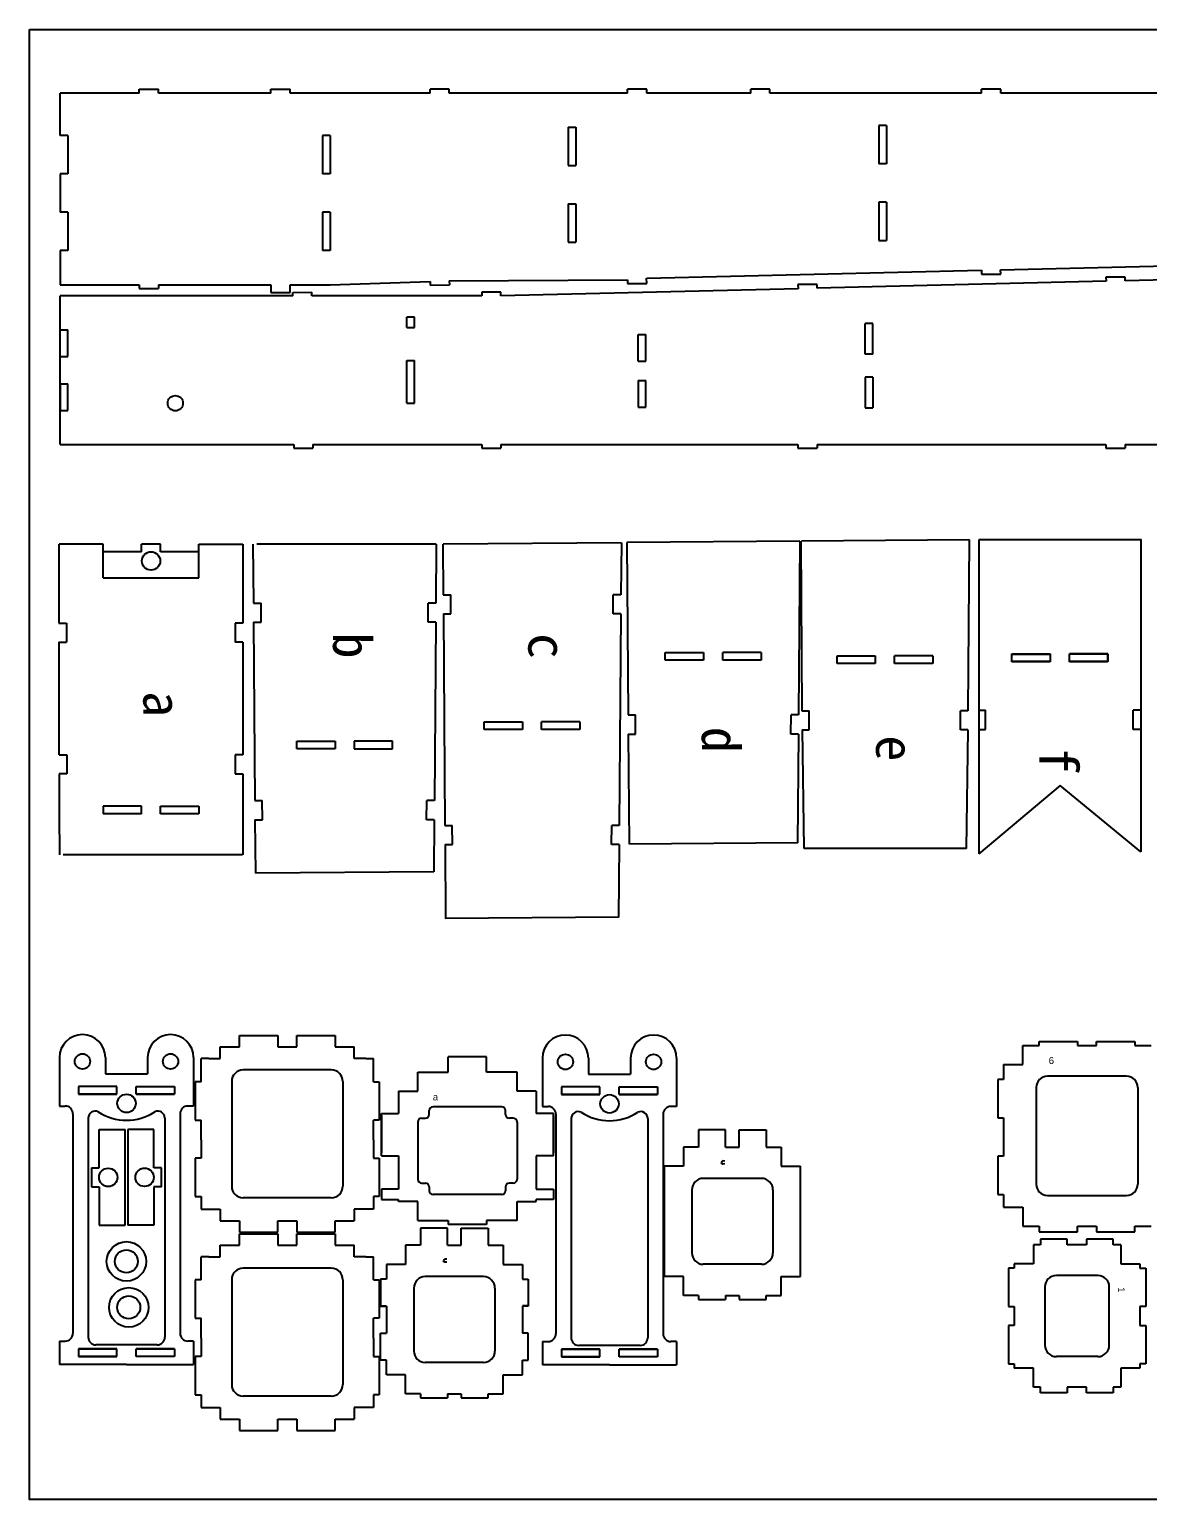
# Model space of a CAD drawing. Header units: inches. Extents: x 42 to 1322, y 5 to 389.
# Drawn here: x 41.6 to 333.5, y 5.2 to 389 of the extents above; entities that cross this region are included whole.
import ezdxf

# ---------------------------------------------------------------- set-up
doc = ezdxf.new("R2010")
doc.units = ezdxf.units.IN
doc.header["$MEASUREMENT"] = 0
doc.layers.add('LAYER01', color=7, linetype='Continuous')
doc.styles.get("Standard").update_dxf_attribs({"font": 'arial.ttf'})
doc.styles.add('样式_40', font='txt', dxfattribs={"height": 10})

# ---------------------------------------------------------------- blocks, each defined once
blk = doc.blocks.new('*U36')
at = {"color": 242, "linetype": 'ByBlock', "style": '样式_40'}
blk.add_text('a', height=10, dxfattribs=at).set_placement((9543.49, 19951.82))
blk = doc.blocks.new('*U37')
at = {"color": 242, "linetype": 'ByBlock', "style": '样式_40'}
blk.add_text('b', height=10, dxfattribs=at).set_placement((9609.34, 19950.81))
blk = doc.blocks.new('*U38')
at = {"color": 242, "linetype": 'ByBlock', "style": '样式_40'}
blk.add_text('c', height=10, dxfattribs=at).set_placement((9695.35, 19952.83))
blk = doc.blocks.new('*U39')
at = {"color": 242, "linetype": 'ByBlock', "style": '样式_40'}
blk.add_text('d', height=10, dxfattribs=at).set_placement((9817.98, 19950.81))
blk = doc.blocks.new('*U40')
at = {"color": 242, "linetype": 'ByBlock', "style": '样式_40'}
blk.add_text('e', height=10, dxfattribs=at).set_placement((9899.29, 19951.49))
blk = doc.blocks.new('*U41')
at = {"color": 242, "linetype": 'ByBlock', "style": '样式_40'}
blk.add_text('f', height=10, dxfattribs=at).set_placement((9983.06, 19948.48))
blk = doc.blocks.new('*U44')
at = {"color": 244, "linetype": 'ByBlock'}
blk.add_text('a', height=1.8, dxfattribs=at).set_placement((10165.7, 19890.57))
blk = doc.blocks.new('*U49')
at = {"color": 244, "linetype": 'ByBlock'}
blk.add_text('6', height=1.8, dxfattribs=at).set_placement((9628.72, 19888.89))
blk = doc.blocks.new('*U56')
at = {"color": 244, "linetype": 'ByBlock'}
blk.add_text('1', height=1.8, dxfattribs=at).set_placement((10014.31, 19887.47))

msp = doc.modelspace()

# ---------------------------------------------------------------- linework, layer by layer
for p, q in [((49.68, 361.31), (49.68, 372.36)), ((70.31, 372.36), (49.68, 372.36)), ((49.68, 361.31), (49.68, 372.36)), ((70.31, 372.36), (49.68, 372.36)), ((70.31, 372.36), (70.31, 373.36)), ((70.31, 373.36), (75.31, 373.36)), ((70.31, 372.36), (70.31, 373.36)), ((70.31, 373.36), (75.31, 373.36)), ((75.31, 372.36), (75.31, 373.36)), ((75.31, 372.36), (75.31, 373.36)), ((104.66, 372.36), (75.31, 372.36)), ((104.66, 372.36), (75.31, 372.36)), ((104.66, 372.36), (104.66, 373.36)), ((104.66, 373.36), (109.66, 373.36)), ((104.66, 372.36), (104.66, 373.36)), ((104.66, 373.36), (109.66, 373.36)), ((109.66, 372.36), (109.66, 373.36)), ((109.66, 372.36), (109.66, 373.36)), ((146.21, 372.36), (109.66, 372.36)), ((146.21, 372.36), (109.66, 372.36)), ((146.21, 372.36), (146.21, 373.36)), ((151.21, 373.36), (146.21, 373.36)), ((146.21, 372.36), (146.21, 373.36)), ((151.21, 373.36), (146.21, 373.36)), ((151.21, 372.36), (151.21, 373.36)), ((151.21, 372.36), (151.21, 373.36)), ((197.75, 372.36), (151.21, 372.36)), ((197.75, 372.36), (151.21, 372.36)), ((197.75, 372.36), (197.75, 373.36)), ((202.75, 373.36), (197.75, 373.36)), ((197.75, 372.36), (197.75, 373.36)), ((202.75, 373.36), (197.75, 373.36)), ((202.75, 372.36), (202.75, 373.36)), ((202.75, 372.36), (202.75, 373.36)), ((229.9, 372.36), (202.75, 372.36)), ((229.9, 372.36), (202.75, 372.36)), ((229.9, 372.36), (229.9, 373.36)), ((234.9, 373.36), (229.9, 373.36)), ((229.9, 372.36), (229.9, 373.36)), ((234.9, 373.36), (229.9, 373.36)), ((234.9, 372.36), (234.9, 373.36)), ((234.9, 372.36), (234.9, 373.36)), ((290.15, 372.36), (234.9, 372.36)), ((290.15, 372.36), (234.9, 372.36)), ((290.15, 372.36), (290.15, 373.36)), ((295.15, 373.36), (290.15, 373.36)), ((295.15, 372.36), (295.15, 373.36)), ((359.45, 372.36), (295.15, 372.36)), ((359.45, 372.36), (295.15, 372.36)), ((51.68, 361.31), (49.68, 361.31)), ((51.68, 361.31), (49.68, 361.31)), ((51.68, 361.31), (51.68, 351.31)), ((51.68, 361.31), (51.68, 351.31)), ((118.12, 361.31), (118.12, 351.31)), ((120.12, 361.31), (118.12, 361.31)), ((120.12, 361.31), (120.12, 351.31)), ((182.27, 363.5), (182.27, 353.5)), ((182.27, 363.5), (184.27, 363.5)), ((184.27, 363.5), (184.27, 353.5)), ((263.31, 363.93), (263.31, 353.93)), ((265.31, 363.93), (263.31, 363.93)), ((265.31, 363.93), (265.31, 353.93)), ((182.27, 353.5), (184.27, 353.5)), ((265.31, 353.93), (263.31, 353.93)), ((51.68, 351.31), (49.68, 351.31)), ((49.68, 351.31), (49.68, 341.31)), ((51.68, 351.31), (49.68, 351.31)), ((49.68, 351.31), (49.68, 341.31)), ((120.12, 351.31), (118.12, 351.31)), ((182.27, 343.5), (184.27, 343.5)), ((182.27, 343.5), (182.27, 333.5)), ((184.27, 343.5), (184.27, 333.5)), ((265.31, 343.93), (263.31, 343.93)), ((263.31, 343.93), (263.31, 333.93)), ((265.31, 343.93), (265.31, 333.93)), ((51.68, 341.31), (49.68, 341.31)), ((51.68, 341.31), (49.68, 341.31)), ((51.68, 341.31), (51.68, 331.31)), ((51.68, 341.31), (51.68, 331.31)), ((120.12, 341.31), (118.12, 341.31)), ((118.12, 341.31), (118.12, 331.31)), ((120.12, 341.31), (120.12, 331.31)), ((51.68, 331.31), (49.68, 331.31)), ((49.68, 331.31), (49.68, 322.36)), ((51.68, 331.31), (49.68, 331.31)), ((49.68, 331.31), (49.68, 322.36)), ((120.12, 331.31), (118.12, 331.31)), ((182.27, 333.5), (184.27, 333.5)), ((120.12, 322.36), (146.21, 323.2)), ((120.12, 322.36), (146.21, 323.2)), ((146.21, 323.2), (146.24, 322.2)), ((146.21, 323.2), (146.24, 322.2)), ((151.21, 323.36), (197.75, 323.64)), ((151.21, 323.36), (151.24, 322.36)), ((151.21, 323.36), (151.24, 322.36)), ((49.68, 322.36), (70.31, 322.36)), ((49.68, 322.36), (70.31, 322.36)), ((70.31, 322.36), (70.31, 321.36)), ((70.31, 322.36), (70.31, 321.36)), ((70.31, 321.36), (75.31, 321.36)), ((70.31, 321.36), (75.31, 321.36)), ((75.31, 322.36), (104.66, 322.36)), ((75.31, 322.36), (75.31, 321.36)), ((75.31, 322.36), (104.66, 322.36)), ((75.31, 322.36), (75.31, 321.36)), ((104.66, 322.36), (104.66, 320.36)), ((104.66, 322.36), (104.66, 320.36)), ((104.66, 320.36), (109.64, 320.36)), ((104.66, 320.36), (109.64, 320.36)), ((109.64, 320.36), (109.64, 322.36)), ((109.64, 322.36), (120.12, 322.36)), ((109.64, 320.36), (109.64, 322.36)), ((109.64, 322.36), (120.12, 322.36)), ((110.37, 320.36), (115.37, 320.45)), ((110.37, 320.36), (115.37, 320.45)), ((110.39, 319.45), (110.37, 320.36)), ((110.39, 319.45), (110.37, 320.36)), ((115.38, 319.45), (115.37, 320.45)), ((115.38, 319.45), (115.37, 320.45)), ((146.24, 322.2), (151.24, 322.36)), ((146.24, 322.2), (151.24, 322.36)), ((140.13, 311.2), (142.13, 311.2)), ((49.68, 303.61), (51.68, 303.61)), ((261.74, 304.21), (259.74, 304.21)), ((200.49, 302.39), (202.49, 302.39)), ((49.68, 296.51), (51.68, 296.51)), ((200.49, 297.39), (202.49, 297.39)), ((261.74, 298.21), (259.74, 298.21)), ((49.68, 280.67), (49.68, 287.83)), ((140.13, 291.43), (142.13, 291.43)), ((49.68, 280.67), (110.62, 280.67)), ((110.62, 280.67), (110.62, 279.67)), ((110.62, 280.67), (110.62, 279.67)), ((110.62, 280.67), (110.62, 279.67)), ((115.62, 280.67), (159.68, 280.67)), ((115.62, 280.67), (115.62, 279.67)), ((115.62, 280.67), (115.62, 279.67)), ((115.62, 280.67), (115.62, 279.67)), ((159.68, 280.67), (159.68, 279.67)), ((159.68, 280.67), (159.68, 279.67)), ((159.68, 280.67), (159.68, 279.67)), ((164.68, 280.67), (242.21, 280.67)), ((164.68, 280.67), (164.68, 279.67)), ((164.68, 280.67), (242.21, 280.67)), ((164.68, 280.67), (164.68, 279.67)), ((164.68, 280.67), (164.68, 279.67)), ((242.21, 280.67), (242.21, 279.67)), ((242.21, 280.67), (242.21, 279.67)), ((247.21, 280.67), (322.6, 280.67)), ((247.21, 280.67), (247.21, 279.67)), ((247.21, 280.67), (322.6, 280.67)), ((247.21, 280.67), (247.21, 279.67)), ((322.6, 280.67), (322.6, 279.67)), ((322.6, 280.67), (322.6, 279.67)), ((327.6, 280.67), (400.56, 280.67)), ((327.6, 280.67), (327.6, 279.67)), ((327.6, 280.67), (400.56, 280.67)), ((327.6, 280.67), (327.6, 279.67)), ((110.62, 279.67), (115.62, 279.67)), ((110.62, 279.67), (115.62, 279.67)), ((110.62, 279.67), (115.62, 279.67)), ((159.68, 279.67), (164.68, 279.67)), ((159.68, 279.67), (164.68, 279.67)), ((242.21, 279.67), (247.21, 279.67)), ((242.21, 279.67), (247.21, 279.67)), ((322.6, 279.67), (327.6, 279.67)), ((322.6, 279.67), (327.6, 279.67)), ((49.37, 234.01), (49.37, 254.64)), ((60.87, 254.64), (49.37, 254.64)), ((60.87, 245.84), (60.87, 254.64)), ((70.87, 252.64), (70.87, 254.64)), ((75.87, 254.64), (70.87, 254.64)), ((75.87, 252.64), (75.87, 254.64)), ((85.87, 245.84), (85.87, 254.64)), ((85.87, 254.64), (97.37, 254.64)), ((97.37, 254.64), (97.37, 234.01)), ((99.97, 254.64), (100.09, 239.25)), ((147.79, 254.66), (100.95, 254.65)), ((147.82, 254.66), (147.7, 239.25)), ((149.54, 254.66), (149.64, 241.44)), ((196.15, 255.02), (149.58, 254.66)), ((196.12, 255.02), (196.02, 241.44)), ((242.75, 255.45), (197.55, 255.1)), ((197.55, 255.1), (197.88, 210.04)), ((242.69, 255.45), (242.35, 210.04)), ((242.93, 255.45), (243.26, 211.17)), ((287.01, 255.79), (243.1, 255.45)), ((286.92, 255.79), (286.59, 211.17)), ((331.72, 255.79), (289.44, 255.79)), ((331.85, 255.79), (289.56, 255.79)), ((70.87, 252.64), (60.87, 252.64)), ((85.87, 252.64), (75.87, 252.64)), ((60.87, 245.84), (85.87, 245.84)), ((100.09, 239.25), (102.07, 239.25)), ((102.07, 234.25), (102.07, 239.25)), ((147.7, 239.25), (145.67, 239.25)), ((145.67, 234.25), (145.67, 239.25)), ((149.64, 241.44), (151.6, 241.44)), ((151.6, 236.44), (151.6, 241.44)), ((196.02, 241.44), (194.01, 241.44)), ((194.01, 236.44), (194.01, 241.44)), ((100.12, 234.25), (102.07, 234.25)), ((100.12, 234.25), (100.46, 187.71)), ((147.66, 234.25), (145.67, 234.25)), ((147.66, 234.25), (147.32, 187.71)), ((149.67, 236.44), (151.6, 236.44)), ((149.67, 236.44), (150.08, 181.2)), ((195.98, 236.44), (194.01, 236.44)), ((195.98, 236.44), (195.57, 181.2)), ((49.32, 234.01), (51.32, 234.01)), ((51.32, 234.01), (51.32, 229.01)), ((97.37, 234.01), (95.37, 234.01)), ((95.37, 234.01), (95.37, 229.01)), ((49.32, 229.01), (51.32, 229.01)), ((49.37, 199.66), (49.37, 229.01)), ((97.37, 229.01), (95.37, 229.01)), ((97.37, 229.01), (97.37, 199.66)), ((207.6, 224.38), (207.6, 226.38)), ((207.6, 226.38), (217.6, 226.38)), ((217.6, 224.38), (207.6, 224.38)), ((217.6, 226.38), (217.6, 224.38)), ((222.6, 224.38), (222.6, 226.38)), ((232.6, 226.38), (222.6, 226.38)), ((232.6, 224.38), (222.6, 224.38)), ((232.6, 226.38), (232.6, 224.38)), ((252.41, 223.48), (252.41, 225.48)), ((252.41, 225.48), (262.41, 225.48)), ((262.41, 223.48), (252.41, 223.48)), ((262.41, 225.48), (262.41, 223.48)), ((267.41, 223.48), (267.41, 225.48)), ((277.41, 225.48), (267.41, 225.48)), ((277.41, 223.48), (267.41, 223.48)), ((277.41, 225.48), (277.41, 223.48)), ((298.05, 223.88), (298.05, 225.88)), ((298.05, 225.88), (308.05, 225.88)), ((308.05, 223.88), (298.05, 223.88)), ((298.06, 224.04), (298.06, 226.04)), ((298.06, 226.04), (308.06, 226.04)), ((308.06, 224.04), (298.06, 224.04)), ((308.05, 225.88), (308.05, 223.88)), ((308.06, 226.04), (308.06, 224.04)), ((313.05, 223.88), (313.05, 225.88)), ((323.05, 225.88), (313.05, 225.88)), ((323.05, 223.88), (313.05, 223.88)), ((313.06, 224.04), (313.06, 226.04)), ((323.06, 226.04), (313.06, 226.04)), ((323.06, 224.04), (313.06, 224.04)), ((323.05, 225.88), (323.05, 223.88)), ((323.06, 226.04), (323.06, 224.04)), ((243.26, 211.17), (245.18, 211.17)), ((245.18, 206.17), (245.18, 211.17)), ((286.59, 211.17), (284.64, 211.17)), ((284.64, 206.17), (284.64, 211.17)), ((289.44, 211.28), (291.15, 211.28)), ((291.15, 206.28), (291.15, 211.28)), ((331.72, 211.28), (329.69, 211.28)), ((329.69, 206.28), (329.69, 211.28)), ((160.31, 206.24), (160.31, 208.24)), ((160.31, 208.24), (170.31, 208.24)), ((170.31, 208.24), (170.31, 206.24)), ((175.31, 206.24), (175.31, 208.24)), ((185.31, 208.24), (175.31, 208.24)), ((185.31, 208.24), (185.31, 206.24)), ((197.88, 210.04), (199.78, 210.04)), ((199.81, 205.04), (199.78, 210.04)), ((240.38, 205.04), (240.42, 210.04)), ((242.35, 210.04), (240.42, 210.04)), ((170.31, 206.24), (160.31, 206.24)), ((185.31, 206.24), (175.31, 206.24)), ((197.91, 205.04), (199.81, 205.04)), ((197.91, 205.04), (198.12, 176.36)), ((242.32, 205.04), (240.38, 205.04)), ((242.32, 205.04), (242.11, 176.7)), ((243.3, 206.17), (245.18, 206.17)), ((243.3, 206.17), (243.76, 175.22)), ((286.55, 206.17), (284.64, 206.17)), ((286.55, 206.17), (286.08, 175.23)), ((289.44, 206.28), (291.15, 206.28)), ((331.72, 206.28), (329.69, 206.28)), ((49.37, 199.66), (51.37, 199.66)), ((51.37, 199.66), (51.37, 194.68)), ((97.37, 199.66), (95.37, 199.66)), ((95.37, 199.66), (95.37, 194.68)), ((111.39, 201.2), (111.39, 203.2)), ((111.39, 203.2), (121.39, 203.2)), ((121.39, 201.2), (111.39, 201.2)), ((121.39, 203.2), (121.39, 201.2)), ((126.39, 203.2), (126.39, 201.2)), ((136.39, 203.2), (126.39, 203.2)), ((126.39, 201.2), (136.39, 201.2)), ((136.39, 201.2), (136.39, 203.2)), ((51.37, 194.68), (49.37, 194.68)), ((49.37, 194.68), (49.37, 184.2)), ((95.37, 194.68), (97.37, 194.68)), ((97.37, 194.68), (97.37, 184.2)), ((310.69, 191.6), (289.44, 173.81)), ((331.72, 174.31), (310.69, 191.6)), ((70.87, 186.2), (60.87, 186.2)), ((60.87, 186.2), (60.87, 184.2)), ((70.87, 184.2), (70.87, 186.2)), ((75.87, 184.2), (75.87, 186.2)), ((75.87, 186.2), (85.87, 186.2)), ((85.87, 186.2), (85.87, 184.2)), ((100.46, 187.71), (102.4, 187.71)), ((102.44, 182.71), (102.4, 187.71)), ((145.3, 182.71), (145.34, 187.71)), ((147.32, 187.71), (145.34, 187.71)), ((49.37, 184.2), (49.45, 173.51)), ((70.87, 184.2), (60.87, 184.2)), ((85.87, 184.2), (75.87, 184.2)), ((97.37, 184.2), (97.29, 173.53)), ((100.5, 182.71), (102.44, 182.71)), ((100.5, 182.71), (100.6, 168.77)), ((147.28, 182.71), (145.3, 182.71)), ((147.28, 182.71), (147.18, 169.13)), ((150.08, 181.2), (151.99, 181.2)), ((152.03, 176.2), (151.99, 181.2)), ((193.58, 176.2), (193.62, 181.2)), ((195.57, 181.2), (193.62, 181.2)), ((242.19, 176.7), (198.29, 176.36)), ((97.26, 173.53), (50.43, 173.51)), ((150.11, 176.2), (152.03, 176.2)), ((150.11, 176.2), (150.25, 156.96)), ((195.54, 176.2), (193.58, 176.2)), ((195.54, 176.2), (195.4, 157.31)), ((286.08, 175.23), (243.8, 175.23)), ((286.2, 175.23), (243.92, 175.23)), ((147.21, 169.13), (100.64, 168.77)), ((195.46, 157.31), (150.17, 156.96)), ((300.88, 118.77), (300.88, 123.77)), ((300.88, 123.77), (305.16, 123.77)), ((305.16, 123.77), (305.16, 124.77)), ((305.16, 124.77), (315.16, 124.77)), ((315.16, 124.77), (315.16, 123.77)), ((315.16, 123.77), (320.16, 123.77)), ((320.16, 123.77), (320.16, 124.77)), ((320.16, 124.77), (330.16, 124.77)), ((330.16, 124.77), (330.16, 123.77)), ((330.16, 123.77), (334.44, 123.77)), ((295.88, 118.77), (300.88, 118.77)), ((295.88, 118.77), (295.88, 114.91)), ((327.94, 115.77), (307.38, 115.77)), ((295.88, 114.91), (294.38, 114.91)), ((294.38, 114.91), (294.38, 104.91)), ((304.38, 112.77), (304.38, 87.6)), ((330.94, 112.77), (330.94, 87.6)), ((294.38, 104.91), (295.88, 104.91)), ((295.88, 104.91), (295.88, 94.91)), ((295.88, 94.91), (294.38, 94.91)), ((294.38, 94.91), (294.38, 84.91)), ((294.38, 84.91), (295.88, 84.91)), ((295.88, 84.91), (295.88, 81.6)), ((307.38, 84.6), (327.94, 84.6)), ((295.88, 81.6), (300.88, 81.6)), ((300.88, 81.6), (300.88, 76.6)), ((300.88, 76.6), (305.16, 76.6)), ((305.16, 76.6), (305.16, 75.1)), ((305.16, 75.1), (315.16, 75.1)), ((312.51, 73.24), (305.51, 73.24)), ((305.51, 73.24), (305.51, 71.74)), ((312.51, 71.74), (312.51, 73.24)), ((315.16, 75.1), (315.16, 76.6)), ((315.16, 76.6), (320.16, 76.6)), ((324.51, 73.24), (317.51, 73.24)), ((317.51, 73.24), (317.51, 71.74)), ((320.16, 76.6), (320.16, 75.1)), ((320.16, 75.1), (330.16, 75.1)), ((324.51, 71.74), (324.51, 73.24)), ((330.16, 75.1), (330.16, 76.6)), ((330.16, 76.6), (334.44, 76.6)), ((303.67, 71.74), (303.67, 66.74)), ((305.51, 71.74), (303.67, 71.74)), ((317.51, 71.74), (312.51, 71.74)), ((326.48, 71.74), (324.51, 71.74)), ((326.48, 71.74), (326.48, 66.74)), ((298.67, 65.65), (297.17, 65.65)), ((297.17, 65.65), (297.17, 55.65)), ((303.67, 66.74), (298.67, 66.74)), ((298.67, 66.74), (298.67, 65.65)), ((326.48, 66.74), (331.48, 66.74)), ((331.48, 66.74), (331.48, 65.65)), ((331.48, 65.65), (332.98, 65.65)), ((332.98, 65.65), (332.98, 55.65)), ((320.48, 63.74), (309.67, 63.74)), ((306.67, 60.74), (306.67, 45.56)), ((323.48, 45.56), (323.48, 60.74)), ((297.17, 55.65), (298.67, 55.65)), ((298.67, 55.65), (298.67, 50.65)), ((332.98, 55.65), (331.48, 55.65)), ((331.48, 55.65), (331.48, 50.65)), ((298.67, 50.65), (297.17, 50.65)), ((297.17, 50.65), (297.17, 40.65)), ((331.48, 50.65), (332.98, 50.65)), ((332.98, 50.65), (332.98, 40.65)), ((320.48, 42.56), (309.67, 42.56)), ((297.17, 40.65), (298.67, 40.65)), ((298.67, 40.65), (298.67, 39.56)), ((303.67, 39.56), (298.67, 39.56)), ((303.67, 34.56), (303.67, 39.56)), ((331.48, 39.56), (326.48, 39.56)), ((326.48, 39.56), (326.48, 34.56)), ((332.98, 40.65), (331.48, 40.65)), ((331.48, 40.65), (331.48, 39.56)), ((305.51, 34.56), (303.67, 34.56)), ((305.51, 33.06), (305.51, 34.56)), ((317.51, 34.56), (312.51, 34.56)), ((312.51, 34.56), (312.51, 33.06)), ((317.51, 33.06), (317.51, 34.56)), ((326.48, 34.56), (324.51, 34.56)), ((324.51, 34.56), (324.51, 33.06)), ((312.51, 33.06), (305.51, 33.06)), ((324.51, 33.06), (317.51, 33.06))]:
    msp.add_line(p, q)
at = {"linetype": 'ByBlock'}
for p, q in [((263.31, 333.93), (265.31, 333.93)), ((295.12, 326.25), (359.45, 327.79)), ((295.15, 325.13), (295.12, 326.25)), ((197.75, 323.64), (197.75, 322.64)), ((197.75, 322.64), (202.75, 322.64)), ((202.75, 322.64), (202.71, 324.03)), ((202.78, 324.03), (290.15, 326.13)), ((247.21, 322.43), (242.21, 322.43)), ((242.21, 322.43), (242.24, 321.31)), ((322.62, 323.24), (247.21, 321.43)), ((247.21, 321.43), (247.21, 322.43)), ((290.15, 326.13), (290.15, 325.13)), ((290.15, 325.13), (295.15, 325.13)), ((327.6, 324.36), (322.6, 324.36)), ((322.6, 324.36), (322.62, 323.24)), ((400.59, 325.12), (327.6, 323.36)), ((327.6, 323.36), (327.6, 324.36)), ((110.39, 319.45), (49.68, 319.45)), ((49.68, 308.85), (49.68, 319.45)), ((49.68, 280.67), (49.68, 319.45)), ((110.39, 319.45), (53.98, 319.45)), ((159.68, 319.45), (115.38, 319.45)), ((164.68, 320.45), (159.68, 320.45)), ((159.68, 320.45), (159.68, 319.45)), ((242.24, 321.31), (164.68, 319.45)), ((164.68, 319.45), (164.68, 320.45)), ((142.13, 313.9), (140.13, 313.9)), ((261.74, 312.21), (259.74, 312.21)), ((289.44, 255.79), (289.44, 173.81)), ((331.72, 255.79), (331.72, 174.31))]:
    msp.add_line(p, q, dxfattribs=at)
at = {"color": 7}
for p, q in [((140.13, 311.2), (140.13, 313.9)), ((142.13, 311.2), (142.13, 313.9)), ((259.74, 304.21), (259.74, 312.21)), ((261.74, 304.21), (261.74, 312.21)), ((49.68, 303.61), (49.68, 310.61)), ((49.68, 310.61), (51.68, 310.61)), ((51.68, 303.61), (51.68, 310.61)), ((200.49, 302.39), (200.49, 309.39)), ((200.49, 309.39), (202.49, 309.39)), ((202.49, 302.39), (202.49, 309.39)), ((140.13, 291.43), (140.13, 302.54)), ((140.13, 302.54), (142.13, 302.54)), ((142.13, 291.43), (142.13, 302.54)), ((49.68, 296.51), (49.68, 289.51)), ((51.68, 289.51), (51.68, 296.51)), ((200.49, 297.39), (200.49, 290.39)), ((202.49, 290.39), (202.49, 297.39)), ((259.74, 298.21), (259.74, 290.21)), ((261.74, 298.21), (261.74, 290.21)), ((49.68, 289.51), (51.68, 289.51)), ((200.49, 290.39), (202.49, 290.39)), ((259.74, 290.21), (261.74, 290.21))]:
    msp.add_line(p, q, dxfattribs=at)
at = {"color": 2}
for p, q in [((91.42, 120.38), (91.42, 123.38)), ((91.42, 123.38), (96.42, 123.38)), ((96.42, 123.38), (96.42, 126.38)), ((96.42, 126.38), (106.42, 126.38)), ((106.42, 126.38), (106.42, 123.38)), ((106.42, 123.38), (111.42, 123.38)), ((111.42, 123.38), (111.42, 126.38)), ((111.42, 126.38), (121.42, 126.38)), ((121.42, 126.38), (121.42, 123.38)), ((121.42, 123.38), (126.42, 123.38)), ((126.42, 120.38), (126.42, 123.38)), ((49.47, 120.61), (49.47, 107.97)), ((61.47, 120.61), (61.47, 116.38)), ((72.47, 120.61), (72.47, 116.38)), ((84.47, 120.61), (84.47, 107.97)), ((88.42, 120.38), (86.42, 120.38)), ((86.42, 114.32), (86.42, 120.38)), ((88.42, 120.38), (91.42, 120.38)), ((129.42, 120.38), (126.42, 120.38)), ((129.42, 120.38), (131.42, 120.38)), ((131.42, 114.32), (131.42, 120.38)), ((175.52, 120.5), (175.52, 107.85)), ((187.52, 120.5), (187.52, 116.26)), ((198.53, 120.5), (198.53, 116.26)), ((210.53, 120.5), (210.53, 107.85)), ((61.47, 116.38), (72.47, 116.38)), ((120.42, 117.38), (97.42, 117.38)), ((187.52, 116.26), (198.53, 116.26)), ((64.47, 113.06), (54.47, 113.06)), ((54.47, 113.06), (54.47, 111.06)), ((64.47, 111.06), (64.47, 113.06)), ((64.47, 111.06), (64.47, 113.06)), ((69.47, 111.06), (69.47, 113.06)), ((69.47, 111.06), (69.47, 113.06)), ((69.47, 113.06), (79.47, 113.06)), ((79.47, 113.06), (79.47, 111.06)), ((86.42, 114.32), (84.92, 114.32)), ((84.92, 114.32), (84.92, 104.32)), ((94.42, 114.38), (94.42, 87.01)), ((123.42, 114.38), (123.42, 87.01)), ((131.42, 114.32), (132.92, 114.32)), ((132.92, 114.32), (132.92, 104.32)), ((190.53, 112.94), (180.53, 112.94)), ((180.53, 112.94), (180.53, 110.94)), ((190.52, 110.94), (190.52, 112.94)), ((190.53, 110.94), (190.53, 112.94)), ((195.52, 110.94), (195.52, 112.94)), ((195.53, 110.94), (195.53, 112.94)), ((195.53, 112.94), (205.53, 112.94)), ((205.53, 112.94), (205.53, 110.94)), ((49.47, 107.97), (50.97, 107.97)), ((64.47, 111.06), (54.47, 111.06)), ((54.47, 111.06), (64.47, 111.06)), ((79.47, 111.06), (69.47, 111.06)), ((69.47, 111.06), (79.47, 111.06)), ((83.57, 107.97), (82.97, 107.97)), ((84.47, 107.97), (83.57, 107.97)), ((175.52, 107.85), (177.02, 107.85)), ((190.52, 110.94), (180.52, 110.94)), ((180.53, 110.94), (190.53, 110.94)), ((205.52, 110.94), (195.52, 110.94)), ((195.53, 110.94), (205.53, 110.94)), ((209.62, 107.85), (209.03, 107.85)), ((210.53, 107.85), (209.62, 107.85)), ((52.97, 105.97), (52.97, 48.62)), ((56.97, 104.8), (56.97, 47.62)), ((76.97, 104.8), (76.97, 47.62)), ((80.97, 105.97), (80.97, 48.62)), ((84.92, 104.32), (86.42, 104.32)), ((86.42, 99.11), (86.42, 104.32)), ((132.92, 104.32), (131.42, 104.32)), ((131.42, 99.11), (131.42, 104.32)), ((179.02, 105.85), (179.02, 48.5)), ((183.02, 104.68), (183.02, 47.5)), ((203.03, 104.68), (203.03, 47.5)), ((207.03, 105.85), (207.03, 48.5)), ((59.79, 101.85), (66.59, 101.85)), ((59.79, 91.85), (59.79, 101.85)), ((66.59, 76.85), (66.59, 101.85)), ((74.08, 101.86), (67.28, 101.86)), ((67.28, 101.86), (67.28, 76.86)), ((74.08, 91.86), (74.08, 101.86)), ((223.34, 101.75), (216.3, 101.75)), ((216.3, 101.75), (216.3, 97.25)), ((223.34, 97.25), (223.34, 101.75)), ((226.86, 97.25), (226.86, 101.75)), ((226.86, 101.75), (233.91, 101.75)), ((233.91, 101.75), (233.91, 97.25)), ((86.42, 99.11), (86.42, 94.32)), ((131.42, 99.11), (131.42, 94.32)), ((212.36, 97.25), (212.36, 92.25)), ((216.3, 97.25), (212.36, 97.25)), ((233.91, 97.25), (237.6, 97.25)), ((237.6, 97.25), (237.84, 97.25)), ((237.84, 97.25), (237.84, 92.25)), ((86.42, 94.32), (84.92, 94.32)), ((84.92, 94.32), (84.92, 84.32)), ((131.42, 94.32), (132.92, 94.32)), ((132.92, 94.32), (132.92, 84.32)), ((212.36, 92.25), (207.36, 92.25)), ((237.84, 92.25), (242.84, 92.25)), ((242.84, 63.48), (242.84, 92.25)), ((57.79, 91.85), (57.79, 86.85)), ((57.79, 91.85), (59.79, 91.85)), ((76.08, 91.86), (74.08, 91.86)), ((76.08, 86.86), (76.08, 91.86)), ((232.69, 89.07), (217.51, 89.07)), ((57.79, 86.85), (59.79, 86.85)), ((59.79, 86.85), (59.79, 76.85)), ((76.08, 86.86), (74.08, 86.86)), ((74.08, 86.86), (74.08, 76.86)), ((214.51, 86.07), (214.51, 69.66)), ((235.69, 86.07), (235.69, 71.76)), ((235.69, 86.07), (235.69, 69.66)), ((84.92, 84.32), (86.42, 84.32)), ((86.42, 84.32), (86.42, 81.01)), ((86.42, 81.01), (91.42, 81.01)), ((91.42, 81.01), (91.42, 78.01)), ((120.42, 84.01), (97.42, 84.01)), ((131.42, 81.01), (126.42, 81.01)), ((126.42, 81.01), (126.42, 78.01)), ((132.92, 84.32), (131.42, 84.32)), ((131.42, 84.32), (131.42, 81.01)), ((59.79, 76.85), (66.59, 76.85)), ((74.08, 76.86), (67.28, 76.86)), ((91.42, 78.01), (96.42, 78.01)), ((96.42, 78.01), (96.42, 75.01)), ((106.42, 75.01), (106.42, 78.01)), ((106.42, 78.01), (111.42, 78.01)), ((111.42, 78.01), (111.42, 75.01)), ((121.42, 75.01), (121.42, 78.01)), ((121.42, 78.01), (126.42, 78.01)), ((96.42, 75.01), (106.42, 75.01)), ((96.42, 71.64), (96.42, 74.64)), ((96.42, 74.64), (106.42, 74.64)), ((106.42, 74.64), (106.42, 71.64)), ((111.42, 75.01), (121.42, 75.01)), ((111.42, 71.64), (111.42, 74.64)), ((111.42, 74.64), (121.42, 74.64)), ((121.42, 74.64), (121.42, 71.64)), ((150.78, 76.11), (143.73, 76.11)), ((143.73, 76.11), (143.73, 71.61)), ((150.78, 71.61), (150.78, 76.11)), ((154.3, 71.61), (154.3, 76.11)), ((154.3, 76.11), (161.34, 76.11)), ((161.34, 76.11), (161.34, 71.61)), ((91.42, 68.64), (91.42, 71.64)), ((91.42, 71.64), (96.42, 71.64)), ((106.42, 71.64), (111.42, 71.64)), ((121.42, 71.64), (126.42, 71.64)), ((126.42, 68.64), (126.42, 71.64)), ((139.8, 71.61), (139.8, 66.61)), ((143.73, 71.61), (139.8, 71.61)), ((161.34, 71.61), (165.04, 71.61)), ((165.04, 71.61), (165.28, 71.61)), ((165.28, 71.61), (165.28, 66.61)), ((88.42, 68.64), (86.42, 68.64)), ((86.42, 62.58), (86.42, 68.64)), ((88.42, 68.64), (91.42, 68.64)), ((120.42, 65.64), (97.42, 65.64)), ((129.42, 68.64), (126.42, 68.64)), ((129.42, 68.64), (131.42, 68.64)), ((131.42, 62.58), (131.42, 68.64)), ((139.8, 66.61), (134.8, 66.61)), ((134.8, 66.61), (134.8, 62.78)), ((165.28, 66.61), (170.28, 66.61)), ((170.28, 66.61), (170.28, 62.78)), ((232.69, 66.66), (217.51, 66.66)), ((86.42, 62.58), (84.92, 62.58)), ((84.92, 62.58), (84.92, 52.58)), ((94.42, 62.64), (94.42, 35.27)), ((123.42, 62.64), (123.42, 35.27)), ((131.42, 62.58), (132.92, 62.58)), ((132.92, 62.58), (132.92, 52.58)), ((160.13, 63.43), (144.95, 63.43)), ((212.36, 63.48), (207.36, 63.48)), ((212.36, 58.48), (212.36, 63.48)), ((237.84, 58.48), (237.84, 63.48)), ((237.84, 63.48), (242.84, 63.48)), ((141.95, 60.43), (141.95, 44.02)), ((163.13, 60.43), (163.13, 46.12)), ((163.13, 60.43), (163.13, 44.02)), ((216.3, 58.48), (212.36, 58.48)), ((223.34, 58.48), (223.34, 57.48)), ((233.91, 58.48), (237.6, 58.48)), ((233.91, 57.48), (233.91, 58.48)), ((237.6, 58.48), (237.84, 58.48)), ((84.92, 52.58), (86.42, 52.58)), ((86.42, 47.37), (86.42, 52.58)), ((132.92, 52.58), (131.42, 52.58)), ((131.42, 47.37), (131.42, 52.58)), ((49.47, 46.62), (49.47, 40.53)), ((49.47, 46.62), (50.97, 46.62)), ((84.47, 46.62), (82.97, 46.62)), ((84.47, 46.62), (84.47, 40.53)), ((86.42, 47.37), (86.42, 42.58)), ((131.42, 47.37), (131.42, 42.58)), ((175.52, 46.5), (175.52, 40.41)), ((175.52, 46.5), (177.02, 46.5)), ((210.53, 46.5), (209.03, 46.5)), ((210.53, 46.5), (210.53, 40.41)), ((64.47, 44.62), (54.47, 44.62)), ((54.47, 44.62), (54.47, 42.62)), ((54.47, 44.62), (64.47, 44.62)), ((54.47, 44.62), (54.47, 42.62)), ((64.47, 42.62), (54.47, 42.62)), ((54.47, 42.62), (64.47, 42.62)), ((74.97, 45.62), (58.97, 45.62)), ((64.47, 42.62), (64.47, 44.62)), ((64.47, 42.62), (64.47, 44.62)), ((69.47, 42.62), (69.47, 44.62)), ((69.47, 44.62), (79.47, 44.62)), ((69.47, 42.62), (69.47, 44.62)), ((79.47, 44.62), (69.47, 44.62)), ((79.47, 42.62), (69.47, 42.62)), ((79.47, 42.62), (69.47, 42.62)), ((79.47, 44.62), (79.47, 42.62)), ((79.47, 44.62), (79.47, 42.62)), ((86.42, 42.58), (84.92, 42.58)), ((84.92, 42.58), (84.92, 32.58)), ((131.42, 42.58), (132.92, 42.58)), ((132.92, 42.58), (132.92, 32.58)), ((190.52, 44.5), (180.52, 44.5)), ((180.52, 44.5), (180.52, 42.5)), ((190.52, 42.5), (180.52, 42.5)), ((180.53, 44.5), (190.53, 44.5)), ((180.53, 44.5), (180.53, 42.5)), ((180.53, 42.5), (190.53, 42.5)), ((201.03, 45.5), (185.02, 45.5)), ((190.52, 42.5), (190.52, 44.5)), ((190.53, 42.5), (190.53, 44.5)), ((195.52, 42.5), (195.52, 44.5)), ((195.52, 44.5), (205.52, 44.5)), ((205.52, 42.5), (195.52, 42.5)), ((195.53, 42.5), (195.53, 44.5)), ((205.53, 44.5), (195.53, 44.5)), ((205.53, 42.5), (195.53, 42.5)), ((205.52, 44.5), (205.52, 42.5)), ((205.53, 44.5), (205.53, 42.5)), ((59.44, 40.53), (49.47, 40.53)), ((66.97, 40.53), (59.44, 40.53)), ((66.97, 40.53), (84.47, 40.53)), ((134.8, 37.84), (134.8, 41.67)), ((160.13, 41.02), (144.95, 41.02)), ((170.28, 37.84), (170.28, 41.67)), ((185.5, 40.41), (175.52, 40.41)), ((193.03, 40.41), (185.5, 40.41)), ((193.03, 40.41), (210.53, 40.41)), ((139.8, 37.84), (134.8, 37.84)), ((139.8, 32.84), (139.8, 37.84)), ((165.28, 32.84), (165.28, 37.84)), ((165.28, 37.84), (170.28, 37.84)), ((84.92, 32.58), (86.42, 32.58)), ((86.42, 32.58), (86.42, 29.27)), ((120.42, 32.27), (97.42, 32.27)), ((132.92, 32.58), (131.42, 32.58)), ((131.42, 32.58), (131.42, 29.27)), ((143.73, 32.84), (139.8, 32.84)), ((150.78, 32.84), (150.78, 31.84)), ((161.34, 32.84), (165.04, 32.84)), ((161.34, 31.84), (161.34, 32.84)), ((165.04, 32.84), (165.28, 32.84)), ((86.42, 29.27), (91.42, 29.27)), ((91.42, 29.27), (91.42, 26.27)), ((131.42, 29.27), (126.42, 29.27)), ((126.42, 29.27), (126.42, 26.27)), ((91.42, 26.27), (96.42, 26.27)), ((96.42, 26.27), (96.42, 23.27)), ((96.42, 23.27), (106.42, 23.27)), ((106.42, 23.27), (106.42, 26.27)), ((106.42, 26.27), (111.42, 26.27)), ((111.42, 26.27), (111.42, 23.27)), ((111.42, 23.27), (121.42, 23.27)), ((121.42, 23.27), (121.42, 26.27)), ((121.42, 26.27), (126.42, 26.27))]:
    msp.add_line(p, q, dxfattribs=at)
at = {"color": 1}
for p, q in [((150.94, 116.83), (150.94, 120.83)), ((160.94, 120.83), (150.94, 120.83)), ((160.94, 116.83), (160.94, 120.83)), ((142.99, 116.83), (150.94, 116.83)), ((168.89, 116.83), (160.94, 116.83)), ((168.89, 111.83), (168.89, 116.83)), ((168.89, 111.83), (168.89, 116.83)), ((137.99, 111.83), (142.99, 111.83)), ((173.89, 111.83), (168.89, 111.83)), ((164.89, 107.79), (146.99, 107.79)), ((143.99, 104.79), (144.99, 104.79)), ((145.99, 105.79), (145.99, 106.79)), ((165.89, 105.79), (165.89, 106.79)), ((167.89, 104.79), (166.89, 104.79)), ((143.99, 87.85), (144.99, 87.85)), ((145.99, 86.85), (145.99, 85.85)), ((164.89, 84.85), (146.99, 84.85)), ((165.89, 86.85), (165.89, 85.85)), ((167.89, 87.85), (166.89, 87.85)), ((142.99, 78.05), (150.94, 78.05)), ((150.94, 78.05), (150.94, 77.05)), ((160.94, 77.05), (150.94, 77.05)), ((168.89, 78.05), (160.94, 78.05)), ((160.94, 78.05), (160.94, 77.05))]:
    msp.add_line(p, q, dxfattribs=at)
at = {"color": 1, "linetype": 'ByBlock'}
for p, q in [((142.99, 111.83), (142.99, 116.83)), ((137.99, 111.83), (137.99, 106.06)), ((173.89, 111.83), (173.89, 106.06)), ((133.49, 94.95), (133.49, 106.06)), ((133.49, 106.06), (137.99, 106.06)), ((142.99, 103.79), (142.99, 88.85)), ((168.89, 103.79), (168.89, 88.85)), ((178.39, 106.06), (173.89, 106.06)), ((178.39, 94.95), (178.39, 106.06)), ((133.49, 94.95), (137.99, 94.95)), ((137.99, 94.95), (137.99, 86.3)), ((173.89, 94.95), (173.89, 86.3)), ((178.39, 94.95), (173.89, 94.95)), ((137.99, 86.3), (133.49, 86.3)), ((133.49, 86.3), (133.49, 83.6)), ((173.89, 86.3), (178.39, 86.3)), ((178.39, 86.3), (178.39, 83.6)), ((133.49, 83.6), (137.99, 83.6)), ((137.99, 83.05), (137.99, 83.6)), ((142.99, 83.05), (137.99, 83.05)), ((142.99, 78.05), (142.99, 83.05)), ((168.89, 78.05), (168.89, 83.05)), ((168.89, 83.05), (173.89, 83.05)), ((178.39, 83.6), (173.89, 83.6)), ((173.89, 83.05), (173.89, 83.6))]:
    msp.add_line(p, q, dxfattribs=at)
at = {"color": 2, "linetype": 'ByBlock'}
for p, q in [((133.49, 105.53), (133.49, 95.76)), ((178.39, 105.53), (178.39, 95.76)), ((223.34, 97.25), (226.86, 97.25)), ((207.36, 63.48), (207.36, 92.25)), ((150.78, 71.61), (154.3, 71.61)), ((133.3, 62.79), (133.3, 55.75)), ((134.8, 62.78), (133.3, 62.78)), ((133.3, 62.78), (133.3, 55.78)), ((170.28, 62.78), (171.78, 62.78)), ((171.78, 62.79), (171.78, 55.75)), ((171.78, 62.78), (171.78, 55.78)), ((216.3, 58.48), (216.3, 57.48)), ((223.34, 58.48), (226.86, 58.48)), ((226.86, 58.48), (226.86, 57.48)), ((133.3, 55.78), (134.8, 55.78)), ((133.3, 55.75), (134.8, 55.75)), ((134.8, 55.75), (134.8, 48.7)), ((171.78, 55.78), (170.28, 55.78)), ((171.78, 55.75), (170.28, 55.75)), ((170.28, 55.75), (170.28, 48.7)), ((216.3, 57.48), (223.34, 57.48)), ((226.86, 57.48), (233.91, 57.48)), ((133.3, 41.66), (133.3, 48.7)), ((133.3, 48.7), (134.8, 48.7)), ((133.3, 41.67), (133.3, 48.67)), ((133.3, 48.67), (134.8, 48.67)), ((171.78, 48.7), (170.28, 48.7)), ((171.78, 48.67), (170.28, 48.67)), ((171.78, 41.66), (171.78, 48.7)), ((171.78, 41.67), (171.78, 48.67)), ((134.8, 41.67), (133.3, 41.67)), ((170.28, 41.67), (171.78, 41.67)), ((143.73, 32.84), (143.73, 31.84)), ((143.73, 31.84), (150.78, 31.84)), ((150.78, 32.84), (154.3, 32.84)), ((154.3, 32.84), (154.3, 31.84)), ((154.3, 31.84), (161.34, 31.84))]:
    msp.add_line(p, q, dxfattribs=at)
at = {"color": 3}
msp.add_lwpolyline([(41.62, 389), (1322.26, 389), (1322.26, 5.23), (41.62, 5.23)], close=True, dxfattribs=at)
at = {"color": 2, "linetype": 'ByBlock'}
for points in [[(223.13, 93.61), (222.65, 93.65), (222.37, 93.48), (222.24, 93.24)], [(223.13, 92.86), (222.65, 92.82), (222.37, 92.99), (222.24, 93.24)], [(150.56, 67.97), (150.09, 68.01), (149.8, 67.84), (149.68, 67.6)], [(150.56, 67.23), (150.09, 67.18), (149.8, 67.35), (149.68, 67.6)]]:
    msp.add_lwpolyline(points, dxfattribs=at)
msp.add_circle((73.37, 250.24), 2.4)
at = {"color": 2}
for centre, radius in [((66.97, 108.66), 2.4), ((193.03, 108.54), 2.4), ((62.19, 89.35), 2.4), ((71.68, 89.36), 2.4), ((66.93, 67.42), 3), ((67.56, 55.42), 3)]:
    msp.add_circle(centre, radius, dxfattribs=at)
at = {"color": 2, "linetype": 'ByBlock'}
for centre in [(66.93, 67.42), (67.56, 55.42)]:
    msp.add_circle(centre, 5.15, dxfattribs=at)
at = {"color": 2}
for centre, radius, start, end in [((55.47, 120.61), 6, 0, 180), ((78.47, 120.61), 6, 0, 180), ((181.52, 120.5), 6, 0, 180), ((204.53, 120.5), 6, 0, 180), ((97.42, 114.38), 3, 90, 180), ((120.42, 114.38), 3, 0, 90), ((50.97, 105.97), 2, 0, 90), ((82.97, 105.97), 2, 90, 180), ((177.02, 105.85), 2, 0, 90), ((209.03, 105.85), 2, 90, 180), ((58.81, 104.8), 1.84, 65.5802, 180.0351), ((66.97, 117.78), 13.52, 236.7843, 303.2157), ((75.14, 104.8), 1.84, 359.9649, 114.4198), ((184.86, 104.68), 1.84, 65.5802, 180.0351), ((193.03, 117.66), 13.52, 236.7843, 303.2157), ((201.19, 104.68), 1.84, 359.9649, 114.4198), ((217.51, 86.07), 3, 90, 180), ((232.69, 86.07), 3, 0, 90), ((97.42, 87.01), 3, 180, 270), ((120.42, 87.01), 3, 270, 0), ((217.51, 69.66), 3, 180, 270), ((232.69, 69.66), 3, 270, 0), ((97.42, 62.64), 3, 90, 180), ((120.42, 62.64), 3, 0, 90), ((144.95, 60.43), 3, 90, 180), ((160.13, 60.43), 3, 0, 90), ((50.97, 48.62), 2, 270, 0), ((58.97, 47.62), 2, 180, 270), ((74.97, 47.62), 2, 270, 0), ((82.97, 48.62), 2, 180, 270), ((177.02, 48.5), 2, 270, 0), ((185.02, 47.5), 2, 180, 270), ((201.03, 47.5), 2, 270, 0), ((209.03, 48.5), 2, 180, 270), ((144.95, 44.02), 3, 180, 270), ((160.13, 44.02), 3, 270, 0), ((97.42, 35.27), 3, 180, 270), ((120.42, 35.27), 3, 270, 0)]:
    msp.add_arc(centre, radius, start, end, dxfattribs=at)
for centre, start, end in [((307.38, 112.77), 90, 180), ((327.94, 112.77), 0, 90), ((307.38, 87.6), 180, 270), ((327.94, 87.6), 270, 0), ((309.67, 60.74), 90, 180), ((320.48, 60.74), 0, 90), ((309.67, 45.56), 180, 270), ((320.48, 45.56), 270, 0)]:
    msp.add_arc(centre, 3, start, end)
at = {"color": 1}
for centre, start, end in [((146.99, 106.79), 90, 180), ((164.89, 106.79), 0, 90), ((143.99, 103.79), 90, 180), ((144.99, 105.79), 270, 0), ((166.89, 105.79), 180, 270), ((167.89, 103.79), 0, 90), ((143.99, 88.85), 180, 270), ((167.89, 88.85), 270, 0), ((144.99, 86.85), 0, 90), ((146.99, 85.85), 180, 270), ((164.89, 85.85), 270, 0), ((166.89, 86.85), 90, 180)]:
    msp.add_arc(centre, 1, start, end, dxfattribs=at)
at = {"layer": 'LAYER01'}
for centre in [(79.71, 291.43), (55.47, 119.61), (78.47, 119.61), (181.52, 119.5), (204.53, 119.5)]:
    msp.add_circle(centre, 2, dxfattribs=at)

# ---------------------------------------------------------------- block references
at = {"color": 244, "linetype": 'ByBlock', "rotation": 270}
for name, p in [('*U37', (-19829.91, 9840.91)), ('*U38', (-19780.97, 9926.8)), ('*U36', (-19880.44, 9759.78)), ('*U39', (-19733.68, 10024.94)), ('*U40', (-19688.87, 10104.03)), ('*U41', (-19643.22, 10184.59)), ('*U56', (-19561.74, 10075))]:
    msp.add_blockref(name, p, dxfattribs=at)
at = {"color": 244, "linetype": 'ByBlock'}
msp.add_blockref('*U49', (-9321.06, -19769.94), dxfattribs=at)
at = {"color": 1, "linetype": 'ByBlock'}
msp.add_blockref('*U44', (-10018.8, -19781.13), dxfattribs=at)

doc.saveas('drawing.dxf')
